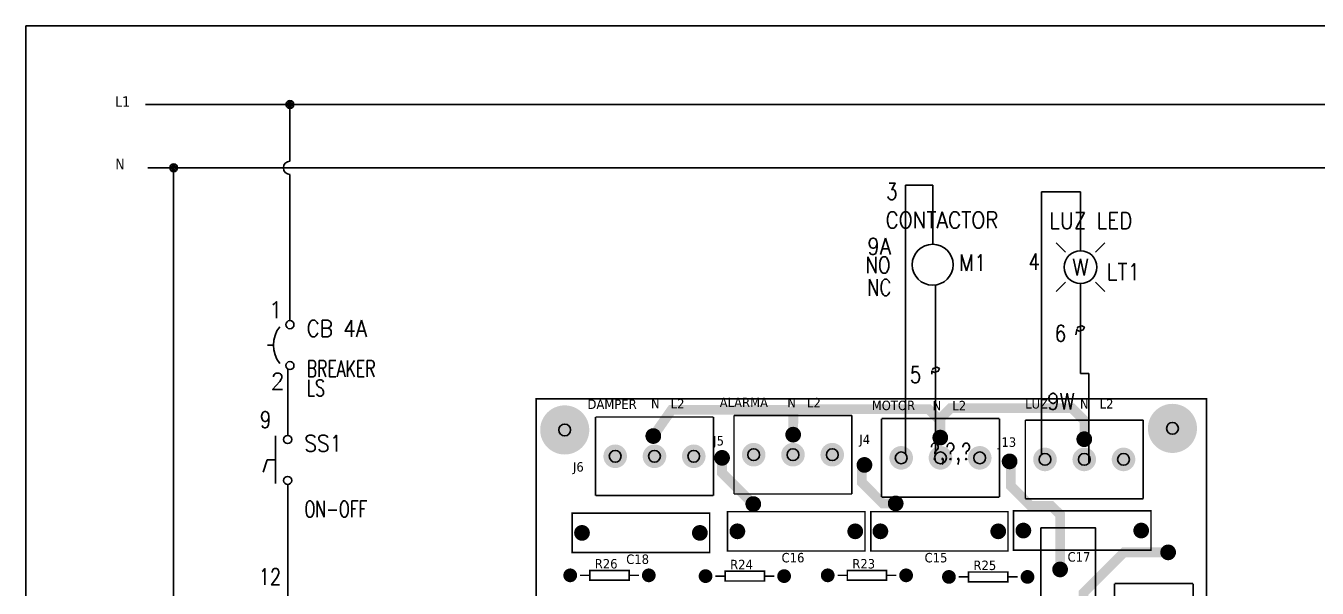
# Model space of a CAD drawing. Header units: millimetres. Extents: x 123.5 to 144.3, y 105.4 to 121.6.
# Drawn here: x 123.51 to 133.37, y 117.3 to 121.59 of the extents above; entities that cross this region are included whole.
import ezdxf
from ezdxf.enums import TextEntityAlignment as Align

# ---------------------------------------------------------------- set-up
doc = ezdxf.new("R2010")
doc.units = ezdxf.units.MM
doc.linetypes.add('DOT2', pattern=[0.635, 0, -0.635])
doc.linetypes.add('HIDDEN2', pattern=[0.1875, 0.125, -0.0625])
for name, color, linetype in [('12632256', 7, 'Continuous'), ('BLK_12AWG', 7, 'Continuous'), ('DESC', 250, 'Continuous'), ('MISC', 7, 'Continuous'), ('SYMS', 7, 'Continuous'), ('TAGS', 250, 'Continuous'), ('TERMS', 250, 'Continuous'), ('WIRES', 7, 'Continuous'), ('XREF', 7, 'Continuous')]:
    doc.layers.add(name, color=color, linetype=linetype)
doc.layers.add('WIRENO', color=7, linetype='Continuous', true_color=0x000000)
doc.styles.get("Standard").update_dxf_attribs({"font": 'tahoma.ttf'})
doc.styles.add('WD', font='romans.shx')

# ---------------------------------------------------------------- blocks, each defined once
blk = doc.blocks.new('VCB1')
at = {"linetype": 'HIDDEN2'}
blk.add_line((-0.1712, 0), (-0.125, 0), dxfattribs=at)
for centre in [(0, 0.1562), (0, -0.1562)]:
    blk.add_circle(centre, 0.0312)
blk.add_arc((0.1094, 0), 0.2344, 143.1301, 216.8699)
at = {"style": 'WD'}
for tag, p, width in [('INST', (0.2188, 0.3883), 0.7), ('LOC', (0.2188, 0.2188), 0.7), ('TAG1', (0.1269, 0.0644), 0.9), ('XREF', (0.1287, -0.09), 0.7), ('DESC1', (0.1287, -0.242), 0.7), ('DESC2', (0.1287, -0.3893), 0.7)]:
    blk.add_attdef(tag, p, '', height=0.125, dxfattribs=dict(at, width=width))
at = {"linetype": 'Continuous', "style": 'WD'}
for tag, height, flags, p in [('TERM01', 0.125, 8, (-0.055, 0.2066)), ('MFG', 0.01, 9, (-0.1421, -0.0881)), ('CAT', 0.01, 9, (-0.1421, -0.0731))]:
    blk.add_attdef(tag, text='', height=height, dxfattribs=dict(at, flags=flags)).set_placement(p, align=Align.RIGHT)
at = {"color": 7, "style": 'WD', "flags": 1}
for tag, p in [('X2TERM01', (0, 0.1875)), ('X8TERM02', (0, -0.1875))]:
    blk.add_attdef(tag, p, '', height=0.0125, dxfattribs=at)
at = {"style": 'WD', "width": 0.7}
blk.add_attdef('RATING1', text='', height=0.125, dxfattribs=at).set_placement((-0.1875, 0.0625), align=Align.RIGHT)
at = {"color": 7, "style": 'WD'}
for tag, p in [('X4LINK', (-0.25, 0)), ('X1LINK', (0, 0))]:
    blk.add_attdef(tag, p, '', height=0.01, dxfattribs=at)
at = {"linetype": 'Continuous', "style": 'WD', "flags": 9}
blk.add_attdef('ASSYCODE', text='', height=0.01, dxfattribs=at).set_placement((-0.1533, -0.1061), align=Align.CENTER)
at = {"style": 'WD', "flags": 9}
for tag, p in [('FAMILY', (-0.1421, -0.0365)), ('CONTACT', (-0.1288, -0.1291))]:
    blk.add_attdef(tag, text='', height=0.01, dxfattribs=at).set_placement(p, align=Align.RIGHT)
at = {"linetype": 'Continuous', "style": 'WD', "flags": 8}
blk.add_attdef('TERM02', text='', height=0.125, dxfattribs=at).set_placement((-0.0407, -0.2134), align=Align.TOP_RIGHT)
blk = doc.blocks.new('EPAD')
at = {"const_width": 0.5}
blk.add_lwpolyline([(-0.25, 0, 1), (0.25, 0, 1)], format="xyb", close=True, dxfattribs=at)
blk = doc.blocks.new('arjeta')
for points, const_width in [([(140.954, 117.5811), (144.366, 117.5811), (144.366, 122.5491), (140.954, 122.5491), (140.954, 117.5811)], 0.008), ([(143.005, 122.4441), (142.952, 122.4971), (142.273, 122.4971), (142.263, 122.4881), (142.263, 122.4821), (142.252, 122.4931), (141.643, 122.4931), (141.55, 122.3601)], 0.05), ([(142.262, 122.3671), (142.263, 122.4821)], 0.05), ([(143.005, 122.4441), (143.064, 122.5021), (143.682, 122.5021), (143.745, 122.4391), (143.745, 122.3581), (143.744, 122.3441)], 0.05), ([(141.256, 122.4571), (141.256, 122.0571)], 0.008), ([(141.856, 122.4571), (141.256, 122.4571)], 0.008), ([(141.856, 122.4571), (141.856, 122.0571)], 0.008), ([(141.961, 122.4651), (141.961, 122.0651)], 0.008), ([(142.561, 122.4651), (141.961, 122.4651)], 0.008), ([(142.561, 122.4651), (142.561, 122.0651)], 0.008), ([(142.712, 122.4491), (142.712, 122.0491)], 0.008), ([(143.312, 122.4491), (142.712, 122.4491)], 0.008), ([(143.011, 122.3521), (143.011, 122.4381), (143.005, 122.4441)], 0.05), ([(143.312, 122.4491), (143.312, 122.0491)], 0.008), ([(143.444, 122.4411), (143.444, 122.0411)], 0.008), ([(144.044, 122.4411), (143.444, 122.4411)], 0.008), ([(144.044, 122.4411), (144.044, 122.0411)], 0.008), ([(142.059, 122.0141), (141.9, 122.1731), (141.9, 122.2491)], 0.05), ([(142.784, 122.0171), (142.718, 122.0171), (142.612, 122.1241), (142.612, 122.2011), (142.625, 122.2131)], 0.05), ([(143.621, 121.6811), (143.621, 121.9601), (143.575, 122.0051), (143.47, 122.0051), (143.37, 122.1061), (143.37, 122.2251), (143.364, 122.2311)], 0.05), ([(141.256, 122.0571), (141.856, 122.0571)], 0.008), ([(141.961, 122.0651), (142.561, 122.0651)], 0.008), ([(142.712, 122.0491), (143.312, 122.0491)], 0.008), ([(143.444, 122.0411), (144.044, 122.0411)], 0.008), ([(141.137, 121.7671), (141.837, 121.7671), (141.837, 121.9671), (141.137, 121.9671), (141.137, 121.7671)], 0.008), ([(141.928, 121.7751), (142.628, 121.7751), (142.628, 121.9751), (141.928, 121.9751), (141.928, 121.7751)], 0.008), ([(142.657, 121.7751), (143.356, 121.7751), (143.356, 121.9751), (142.657, 121.9751), (142.657, 121.7751)], 0.008), ([(143.384, 121.7791), (144.084, 121.7791), (144.084, 121.9791), (143.384, 121.9791), (143.384, 121.7791)], 0.008), ([(144.171, 121.7681), (143.946, 121.7681), (143.74, 121.5621), (143.74, 121.1951), (143.823, 121.1131)], 0.05), ([(141.177, 121.6511), (141.227, 121.6511)], 0.008), ([(141.227, 121.6261), (141.427, 121.6261), (141.427, 121.6761), (141.227, 121.6761), (141.227, 121.6261)], 0.008), ([(141.427, 121.6511), (141.477, 121.6511)], 0.008), ([(141.866, 121.6471), (141.916, 121.6471)], 0.008), ([(141.916, 121.6221), (142.116, 121.6221), (142.116, 121.6721), (141.916, 121.6721), (141.916, 121.6221)], 0.008), ([(142.116, 121.6471), (142.166, 121.6471)], 0.008), ([(142.488, 121.6511), (142.538, 121.6511)], 0.008), ([(142.538, 121.6261), (142.737, 121.6261), (142.737, 121.6761), (142.538, 121.6761), (142.538, 121.6261)], 0.008), ([(142.737, 121.6511), (142.787, 121.6511)], 0.008), ([(143.105, 121.6431), (143.155, 121.6431)], 0.008), ([(143.155, 121.6181), (143.355, 121.6181), (143.355, 121.6681), (143.155, 121.6681), (143.155, 121.6181)], 0.008), ([(143.355, 121.6431), (143.405, 121.6431)], 0.008), ([(144.298, 121.6091), (143.898, 121.6091)], 0.008), ([(143.898, 121.6091), (143.898, 121.0091)], 0.008), ([(144.298, 121.0091), (144.298, 121.6091)], 0.008)]:
    blk.add_lwpolyline(points, dxfattribs=dict(const_width=const_width))
blk.add_lwpolyline([(143.802, 120.3511), (143.802, 121.8921), (143.523, 121.8921), (143.523, 120.3511), (143.802, 120.3511)])
for centre, radius in [((141.099, 122.3911), 0.03), ((144.193, 122.3991), 0.03), ((141.55, 122.3601), 0.025), ((142.262, 122.3671), 0.025), ((143.011, 122.3521), 0.025), ((143.744, 122.3441), 0.025), ((141.356, 122.2571), 0.03), ((141.556, 122.2571), 0.03), ((141.756, 122.2571), 0.03), ((142.061, 122.2651), 0.03), ((142.261, 122.2651), 0.03), ((142.461, 122.2651), 0.03), ((141.9, 122.2491), 0.025), ((142.625, 122.2131), 0.025), ((142.812, 122.2491), 0.03), ((143.012, 122.2491), 0.03), ((143.212, 122.2491), 0.03), ((143.364, 122.2311), 0.025), ((143.544, 122.2411), 0.03), ((143.744, 122.2411), 0.03), ((143.944, 122.2411), 0.03), ((142.059, 122.0141), 0.025), ((142.784, 122.0171), 0.025), ((141.187, 121.8671), 0.025), ((141.787, 121.8671), 0.025), ((141.978, 121.8751), 0.025), ((142.578, 121.8751), 0.025), ((142.706, 121.8751), 0.025), ((143.306, 121.8751), 0.025), ((143.434, 121.8791), 0.025), ((144.034, 121.8791), 0.025), ((144.171, 121.7681), 0.025), ((143.621, 121.6811), 0.025), ((141.127, 121.6511), 0.025), ((141.527, 121.6511), 0.025), ((141.816, 121.6471), 0.025), ((142.216, 121.6471), 0.025), ((142.438, 121.6511), 0.025), ((142.837, 121.6511), 0.025), ((143.055, 121.6431), 0.025), ((143.455, 121.6431), 0.025)]:
    blk.add_circle(centre, radius)
for p, xscale, yscale in [((141.099, 122.3911), 0.25, 0.25), ((144.193, 122.3991), 0.25, 0.25), ((141.55, 122.3601), 0.08, 0.08), ((142.262, 122.3671), 0.08, 0.08), ((143.011, 122.3521), 0.08, 0.08), ((143.744, 122.3441), 0.08, 0.08), ((141.356, 122.2571), 0.12, 0.12), ((141.556, 122.2571), 0.12, 0.12), ((141.756, 122.2571), 0.12, 0.12), ((141.9, 122.2491), 0.08, 0.08), ((142.061, 122.2651), 0.12, 0.12), ((142.261, 122.2651), 0.12, 0.12), ((142.461, 122.2651), 0.12, 0.12), ((142.812, 122.2491), 0.12, 0.12), ((143.012, 122.2491), 0.12, 0.12), ((143.212, 122.2491), 0.12, 0.12), ((143.544, 122.2411), 0.12, 0.12), ((143.744, 122.2411), 0.12, 0.12), ((143.944, 122.2411), 0.12, 0.12), ((142.625, 122.2131), 0.08, 0.08), ((143.364, 122.2311), 0.08, 0.08), ((142.059, 122.0141), 0.08, 0.08), ((142.784, 122.0171), 0.08, 0.08), ((141.187, 121.8671), 0.08, 0.08), ((141.787, 121.8671), 0.08, 0.08), ((141.978, 121.8751), 0.08, 0.08), ((142.578, 121.8751), 0.08, 0.08), ((142.706, 121.8751), 0.08, 0.08), ((143.306, 121.8751), 0.08, 0.08), ((143.434, 121.8791), 0.08, 0.08), ((144.034, 121.8791), 0.08, 0.08), ((144.171, 121.7681), 0.08, 0.08), ((143.621, 121.6811), 0.08, 0.08), ((141.127, 121.6511), 0.07, 0.07), ((141.527, 121.6511), 0.07, 0.07), ((141.816, 121.6471), 0.07, 0.07), ((142.216, 121.6471), 0.07, 0.07), ((142.438, 121.6511), 0.07, 0.07), ((142.837, 121.6511), 0.07, 0.07), ((143.055, 121.6431), 0.07, 0.07), ((143.455, 121.6431), 0.07, 0.07)]:
    blk.add_blockref('EPAD', p, dxfattribs=dict(xscale=xscale, yscale=yscale))
at = {"layer": '12632256', "width": 1.041667}
for s, p in [('DAMPER', (141.215, 122.4981)), ('N   L2', (141.538, 122.5011)), ('ALARMA', (141.888, 122.5071)), ('N   L2', (142.232, 122.5061)), ('LUZ', (143.443, 122.5001)), ('N   L2', (143.722, 122.5001)), ('MOTOR', (142.662, 122.4921)), ('N   L2', (142.972, 122.4911)), ('J5', (141.855, 122.3121)), ('J4', (142.599, 122.3191)), ('J13', (143.305, 122.3051)), ('J6', (141.141, 122.1791)), ('C18', (141.412, 121.7091)), ('C16', (142.203, 121.7171)), ('C15', (142.931, 121.7171)), ('C17', (143.659, 121.7211)), ('R26', (141.252, 121.6861)), ('R24', (141.941, 121.6821)), ('R23', (142.563, 121.6861)), ('R25', (143.18, 121.6781))]:
    blk.add_text(s, height=0.048, dxfattribs=at).set_placement(p)
blk = doc.blocks.new('WDDOT')
for radius in [0.03, 0.0187, 0.00929]:
    blk.add_circle((0, 0), radius)
blk = doc.blocks.new('VLT1W')
for p, q in [((-0.1149, 0.1149), (-0.1856, 0.1856)), ((0.1149, 0.1149), (0.1856, 0.1856)), ((-0.1149, -0.1149), (-0.1856, -0.1856)), ((0.1149, -0.1149), (0.1856, -0.1856))]:
    blk.add_line(p, q)
blk.add_circle((0, 0), 0.125)
at = {"linetype": 'Continuous', "style": 'WD'}
for tag, height, flags, p in [('TERM01', 0.125, 8, (-0.0312, 0.2188)), ('MFG', 0.01, 9, (-0.2211, -0.1494)), ('CAT', 0.01, 9, (-0.2211, -0.1343))]:
    blk.add_attdef(tag, text='', height=height, dxfattribs=dict(at, flags=flags)).set_placement(p, align=Align.RIGHT)
at = {"style": 'WD', "flags": 1}
for tag, p in [('X2TERM01', (0, 0.125)), ('X8TERM02', (0, -0.125))]:
    blk.add_attdef(tag, p, '', height=0.0125, dxfattribs=at)
at = {"style": 'WD'}
blk.add_attdef('COLOR', text='', height=0.125, dxfattribs=at).set_placement((0, 0), align=Align.MIDDLE)
for tag, p, width in [('TAG1', (0.2, -0.0979), 0.9), ('DESC1', (-0.256, -0.9315), 0.9), ('WDTAGALT', (-0.25, -1.25), 0.7)]:
    blk.add_attdef(tag, p, '', height=0.125, dxfattribs=dict(at, width=width))
at = {"linetype": 'Continuous', "style": 'WD', "flags": 9}
blk.add_attdef('ASSYCODE', text='', height=0.01, dxfattribs=at).set_placement((-0.2399, -0.0934), align=Align.CENTER)
at = {"style": 'WD', "flags": 9}
blk.add_attdef('FAMILY', text='', height=0.01, dxfattribs=at).set_placement((-0.2191, -0.1166), align=Align.RIGHT)
at = {"style": 'WD'}
for tag, width, p in [('INST', 0.7, (0.2812, -0.1471)), ('LOC', 0.7, (0.2812, -0.3167)), ('DESC2', 0.9, (-0.256, -0.9627))]:
    blk.add_attdef(tag, text='', height=0.125, dxfattribs=dict(at, width=width)).set_placement(p, align=Align.TOP_LEFT)
at = {"linetype": 'Continuous', "style": 'WD', "flags": 8}
blk.add_attdef('TERM02', text='', height=0.125, dxfattribs=at).set_placement((-0.0312, -0.2188), align=Align.TOP_RIGHT)
blk = doc.blocks.new('VMS1')
blk.add_circle((0, 0), 0.1562)
at = {"style": 'WD', "width": 0.7}
for tag, p in [('INST', (0.2812, 0.4193)), ('LOC', (0.2812, 0.2497))]:
    blk.add_attdef(tag, text='', height=0.125, dxfattribs=at).set_placement(p, align=Align.TOP_LEFT)
at = {"linetype": 'Continuous', "style": 'WD', "flags": 8}
blk.add_attdef('TERM01', text='', height=0.125, dxfattribs=at).set_placement((-0.0312, 0.1812), align=Align.RIGHT)
at = {"color": 7, "style": 'WD', "flags": 1}
for tag, p in [('X2TERM01', (0, 0.1562)), ('X8TERM02', (0, -0.1562))]:
    blk.add_attdef(tag, p, '', height=0.0125, dxfattribs=at)
at = {"style": 'WD', "width": 0.9}
for tag, p in [('TAG1', (0.2, -0.0472)), ('DESC1', (-0.256, -1.0197)), ('DESC2', (-0.256, -1.1759)), ('DESC3', (-0.256, -1.3322))]:
    blk.add_attdef(tag, p, '', height=0.125, dxfattribs=at)
at = {"style": 'WD', "flags": 9}
blk.add_attdef('FAMILY', text='', height=0.01, dxfattribs=at).set_placement((-0.2191, -0.0659), align=Align.CENTER)
at = {"linetype": 'Continuous', "style": 'WD', "flags": 9}
for tag, p in [('MFG', (-0.2211, -0.0986)), ('CAT', (-0.2211, -0.0835))]:
    blk.add_attdef(tag, text='', height=0.01, dxfattribs=at).set_placement(p, align=Align.MIDDLE)
at = {"linetype": 'Continuous', "style": 'WD', "flags": 8}
blk.add_attdef('TERM02', text='', height=0.125, dxfattribs=at).set_placement((-0.0312, -0.1781), align=Align.TOP_RIGHT)
at = {"linetype": 'Continuous', "style": 'WD', "flags": 9}
blk.add_attdef('ASSYCODE', text='', height=0.01, dxfattribs=at).set_placement((-0.2236, -0.1202), align=Align.CENTER)
at = {"style": 'WD', "width": 0.8, "flags": 8}
for tag, p in [('NO', (-0.256, -1.4884)), ('XREFNO', (-0.0229, -1.4884)), ('NC', (-0.256, -1.6447)), ('XREFNC', (-0.0229, -1.6447))]:
    blk.add_attdef(tag, p, '', height=0.125, dxfattribs=at)
blk = doc.blocks.new('WD_WNH')
at = {"linetype": 'Continuous', "style": 'WD', "width": 0.8}
blk.add_attdef('WIRENO', text='', height=0.125, dxfattribs=at).set_placement((0, 0.0625), align=Align.CENTER)
at = {"style": 'WD', "flags": 1}
for tag, p in [('W01USER', (0, 0.0781)), ('W02USER', (0, 0.0703)), ('W03USER', (0, 0.0625)), ('W04USER', (0, 0.0547)), ('W05USER', (0, 0.0469)), ('W06USER', (0, 0.0391)), ('W07USER', (0, 0.0312)), ('W08USER', (0, 0.0234)), ('W09USER', (0, 0.0156)), ('W10USER', (0, 0.0078))]:
    blk.add_attdef(tag, text='', height=0.005, dxfattribs=at).set_placement(p, align=Align.CENTER)
blk = doc.blocks.new('WD_WNV')
at = {"style": 'WD', "flags": 1}
for tag, p in [('W01USER', (-0.0625, 0.0938)), ('W02USER', (-0.0625, 0.0859)), ('W03USER', (-0.0625, 0.0781)), ('W04USER', (-0.0625, 0.0703)), ('W05USER', (-0.0625, 0.0625)), ('W06USER', (-0.0625, 0.0547)), ('W07USER', (-0.0625, 0.0469)), ('W08USER', (-0.0625, 0.0391)), ('W09USER', (-0.0625, 0.0312)), ('W10USER', (-0.0625, 0.0234))]:
    blk.add_attdef(tag, text='', height=0.005, dxfattribs=at).set_placement(p, align=Align.CENTER)
at = {"linetype": 'Continuous', "style": 'WD', "width": 0.8}
blk.add_attdef('WIRENO', text='', height=0.125, dxfattribs=at).set_placement((-0.05, 0), align=Align.MIDDLE_RIGHT)
blk = doc.blocks.new('VSS112')
for p, q in [((-0.0938, 0.1849), (-0.0938, -0.1801)), ((-0.1562, 0), (-0.1875, -0.0938)), ((-0.1562, 0), (-0.0938, 0))]:
    blk.add_line(p, q)
for centre in [(0, 0.1562), (0, -0.1562)]:
    blk.add_circle(centre, 0.0312)
at = {"style": 'WD'}
blk.add_attdef('STATE', (-0.0157, 0.2188), '', height=0.125, rotation=90, dxfattribs=at)
for tag, p, width in [('INST', (0.2188, 0.5602), 0.7), ('LOC', (0.2188, 0.3906), 0.7), ('TAG1', (0.1269, 0.0644), 0.9), ('XREF', (0.1287, -0.09), 0.7), ('DESC1', (0.1287, -0.4375), 0.7), ('DESC2', (0.1287, -0.5937), 0.7)]:
    blk.add_attdef(tag, p, '', height=0.125, dxfattribs=dict(at, width=width))
at = {"style": 'WD', "width": 0.7}
blk.add_attdef('POS2', (-0.1875, 0.125), '', height=0.125, rotation=90, dxfattribs=at)
at = {"linetype": 'Continuous', "style": 'WD', "flags": 8}
for tag, p in [('TERM01', (0.0469, 0.2188)), ('TERM02', (0.0469, -0.2812))]:
    blk.add_attdef(tag, p, '', height=0.125, dxfattribs=at)
at = {"color": 7, "style": 'WD', "flags": 1}
for tag, p in [('X2TERM01', (0, 0.1875)), ('X8TERM02', (0, -0.1875))]:
    blk.add_attdef(tag, p, '', height=0.0125, dxfattribs=at)
at = {"color": 7, "style": 'WD'}
for tag, p in [('X4LINK', (-0.2656, 0)), ('X1LINK', (0, 0))]:
    blk.add_attdef(tag, p, '', height=0.01, dxfattribs=at)
at = {"style": 'WD'}
for tag, p, flags in [('CONTACT', (-0.0594, 0.037), 1), ('FAMILY', (-0.0594, 0.0537), 9)]:
    blk.add_attdef(tag, p, '', height=0.01, dxfattribs=dict(at, flags=flags))
at = {"linetype": 'Continuous', "style": 'WD', "flags": 9}
for tag, p in [('MFG', (-0.0457, 0.0055)), ('CAT', (-0.0457, 0.0194)), ('ASSYCODE', (-0.0494, -0.0114))]:
    blk.add_attdef(tag, text='', height=0.01, dxfattribs=at).set_placement(p, align=Align.CENTER)
at = {"style": 'WD', "width": 0.7}
blk.add_attdef('POS1', text='', height=0.125, rotation=90, dxfattribs=at).set_placement((-0.1875, -0.125), align=Align.RIGHT)

msp = doc.modelspace()

# ---------------------------------------------------------------- linework, layer by layer
at = {"color": 7, "linetype": 'Continuous'}
for p, q in [((144.2555, 121.5905), (123.5055, 121.5905)), ((123.5055, 121.5905), (123.5055, 105.4055))]:
    msp.add_line(p, q, dxfattribs=at)
at = {"layer": 'BLK_12AWG'}
for p, q in [((124.4182, 120.99), (142.7932, 120.99)), ((125.5222, 120.5567), (125.5222, 120.99)), ((124.4378, 120.5067), (142.8128, 120.5067)), ((124.6342, 116.1814), (124.6342, 120.5067)), ((125.5222, 119.3405), (125.5222, 120.4567))]:
    msp.add_line(p, q, dxfattribs=at)
msp.add_arc((125.5222, 120.5067), 0.05, 90, 270, dxfattribs=at)
at = {"layer": 'WIRENO'}
for points in [[(131.5232, 119.2312), (131.5304, 119.2703), (131.5501, 119.2604), (131.5795, 119.2702), (131.5894, 119.2899), (131.5697, 119.2997), (131.5403, 119.29), (131.5353, 119.2801)], [(130.4232, 118.9312), (130.4238, 118.9544), (130.4435, 118.9446), (130.4729, 118.9544), (130.4828, 118.9741), (130.4631, 118.9839), (130.4337, 118.9741), (130.4288, 118.9643)]]:
    msp.add_lwpolyline(points, dxfattribs=at)
at = {"layer": 'WIRES'}
for p, q in [((130.224, 118.3219), (130.224, 120.3729)), ((130.224, 120.3729), (130.4307, 120.3729)), ((130.4307, 120.3729), (130.4307, 119.9229)), ((131.2624, 118.3171), (131.2624, 120.3229)), ((131.2624, 120.3229), (131.5601, 120.3229)), ((131.5601, 120.3229), (131.5601, 119.8729)), ((131.5601, 118.9374), (131.5601, 119.6229)), ((130.4535, 118.3182), (130.4535, 119.6104)), ((125.5052, 118.4635), (125.5052, 118.9655)), ((131.6231, 118.9374), (131.5601, 118.9374)), ((131.6231, 118.2519), (131.6231, 118.9374)), ((125.5052, 118.0885), (125.5052, 116.6814))]:
    msp.add_line(p, q, dxfattribs=at)

# ---------------------------------------------------------------- block references
at = {"layer": 'SYMS'}
for p in [(125.5222, 120.99), (124.6342, 120.5067)]:
    msp.add_blockref('WDDOT', p, dxfattribs=at)
ref = msp.add_blockref('VMS1', (130.4307, 119.7667), dxfattribs=at)
ref.add_attrib('DESC1', 'CONTACTOR', (130.0703, 120.0454), dxfattribs={"layer": 'DESC', "height": 0.125, "style": 'WD', "width": 0.9})
ref.add_attrib('XREFNO', '?,?,?', (130.4078, 118.2783), dxfattribs={"layer": 'XREF', "height": 0.125, "style": 'WD', "width": 0.8, "flags": 8})
ref.add_attrib('NO', 'NO', (129.9194, 119.7016), dxfattribs={"layer": 'MISC', "height": 0.125, "style": 'WD', "width": 0.8, "flags": 8})
ref.add_attrib('NC', 'NC', (129.9305, 119.5304), dxfattribs={"layer": 'MISC', "height": 0.125, "style": 'WD', "width": 0.8, "flags": 8})
ref.add_attrib('DESC2', '9A', (129.9305, 119.8451), dxfattribs={"layer": 'DESC', "height": 0.125, "style": 'WD', "width": 0.9})
ref.add_attrib('TAG1', 'M1', (130.6307, 119.7195), dxfattribs={"layer": 'TAGS', "height": 0.125, "style": 'WD', "width": 0.9})
ref = msp.add_blockref('VLT1W', (131.5601, 119.7479), dxfattribs=at)
ref.add_attrib('TAG1', 'LT1', (131.7601, 119.65), dxfattribs={"layer": 'TAGS', "height": 0.125, "style": 'WD', "width": 0.9})
ref.add_attrib('DESC2', '9W', dxfattribs={"layer": 'DESC', "height": 0.125, "style": 'WD', "width": 0.9}).set_placement((131.3041, 118.7852), align=Align.TOP_LEFT)
ref.add_attrib('DESC1', 'LUZ LED', (131.3203, 120.0407), dxfattribs={"layer": 'DESC', "height": 0.125, "style": 'WD', "width": 0.9})
ref.add_attrib('COLOR', 'W', dxfattribs={"layer": 'MISC', "height": 0.125, "style": 'WD'}).set_placement((131.5601, 119.7479), align=Align.MIDDLE)
ref = msp.add_blockref('VCB1', (125.5222, 119.153), dxfattribs=at)
ref.add_attrib('DESC2', 'LS', (125.6509, 118.7637), dxfattribs={"layer": 'DESC', "height": 0.125, "style": 'WD', "width": 0.7})
ref.add_attrib('DESC1', 'BREAKER', (125.6509, 118.911), dxfattribs={"layer": 'DESC', "height": 0.125, "style": 'WD', "width": 0.7})
ref.add_attrib('TAG1', 'CB 4A', (125.6491, 119.2174), dxfattribs={"layer": 'TAGS', "height": 0.125, "style": 'WD', "width": 0.9})
ref.add_attrib('TERM02', '2', dxfattribs={"layer": 'TERMS', "linetype": 'Continuous', "height": 0.125, "style": 'WD', "flags": 8}).set_placement((125.4815, 118.9396), align=Align.TOP_RIGHT)
ref.add_attrib('TERM01', '1', dxfattribs={"layer": 'TERMS', "linetype": 'Continuous', "height": 0.125, "style": 'WD', "flags": 8}).set_placement((125.4672, 119.3597), align=Align.RIGHT)
ref = msp.add_blockref('VSS112', (125.5052, 118.276), dxfattribs=at)
ref.add_attrib('TAG1', 'SS1', (125.6322, 118.3403), dxfattribs={"layer": 'TAGS', "height": 0.125, "style": 'WD', "width": 0.9})
ref.add_attrib('DESC1', 'ON-OFF', (125.6339, 117.8385), dxfattribs={"layer": 'DESC', "height": 0.125, "style": 'WD', "width": 0.7})
at = {"layer": 'TERMS', "linetype": 'DOT2', "lineweight": 50, "xscale": 1.5, "yscale": 1.5, "zscale": 1.5}
msp.add_blockref('arjeta', (-84.0277, -65.0814), dxfattribs=at)
at = {"layer": 'WIRENO'}
ref = msp.add_blockref('WD_WNH', (130.3274, 120.3729), dxfattribs=at)
ref.add_attrib('WIRENO', '3', dxfattribs={"linetype": 'Continuous', "height": 0.125, "style": 'WD', "width": 0.8}).set_placement((130.1187, 120.2257), align=Align.BOTTOM_CENTER)
ref = msp.add_blockref('WD_WNH', (131.4112, 120.3229), dxfattribs=at)
ref.add_attrib('WIRENO', '4', dxfattribs={"linetype": 'Continuous', "height": 0.125, "style": 'WD', "width": 0.8}).set_placement((131.206, 119.6889), align=Align.BOTTOM_CENTER)
ref = msp.add_blockref('WD_WNV', (131.5601, 119.2802), dxfattribs=at)
ref.add_attrib('WIRENO', '6', dxfattribs={"linetype": 'Continuous', "height": 0.125, "style": 'WD', "width": 0.8}).set_placement((131.4495, 119.2433), align=Align.MIDDLE_RIGHT)
ref = msp.add_blockref('WD_WNV', (130.4535, 118.9643), dxfattribs=at)
ref.add_attrib('WIRENO', '5', dxfattribs={"linetype": 'Continuous', "height": 0.125, "style": 'WD', "width": 0.8}).set_placement((130.3429, 118.9275), align=Align.MIDDLE_RIGHT)
ref = msp.add_blockref('WD_WNV', (125.5052, 118.7145), dxfattribs=at)
ref.add_attrib('WIRENO', '9', dxfattribs={"linetype": 'Continuous', "height": 0.125, "style": 'WD', "width": 0.8}).set_placement((125.3791, 118.584), align=Align.MIDDLE_RIGHT)
ref = msp.add_blockref('WD_WNV', (125.5052, 117.3849), dxfattribs=at)
ref.add_attrib('WIRENO', '12', dxfattribs={"linetype": 'Continuous', "height": 0.125, "style": 'WD', "width": 0.8}).set_placement((125.4552, 117.3849), align=Align.MIDDLE_RIGHT)

# ---------------------------------------------------------------- texts
at = {"char_height": 0.08, "attachment_point": 1}
for s, insert in [('L1', (124.1883, 121.0522)), ('N', (124.1893, 120.5752))]:
    msp.add_mtext_dynamic_manual_height_columns(s, width=0.371937, gutter_width=0.05, heights=[0], dxfattribs=dict(at, insert=insert))

doc.saveas('drawing.dxf')
